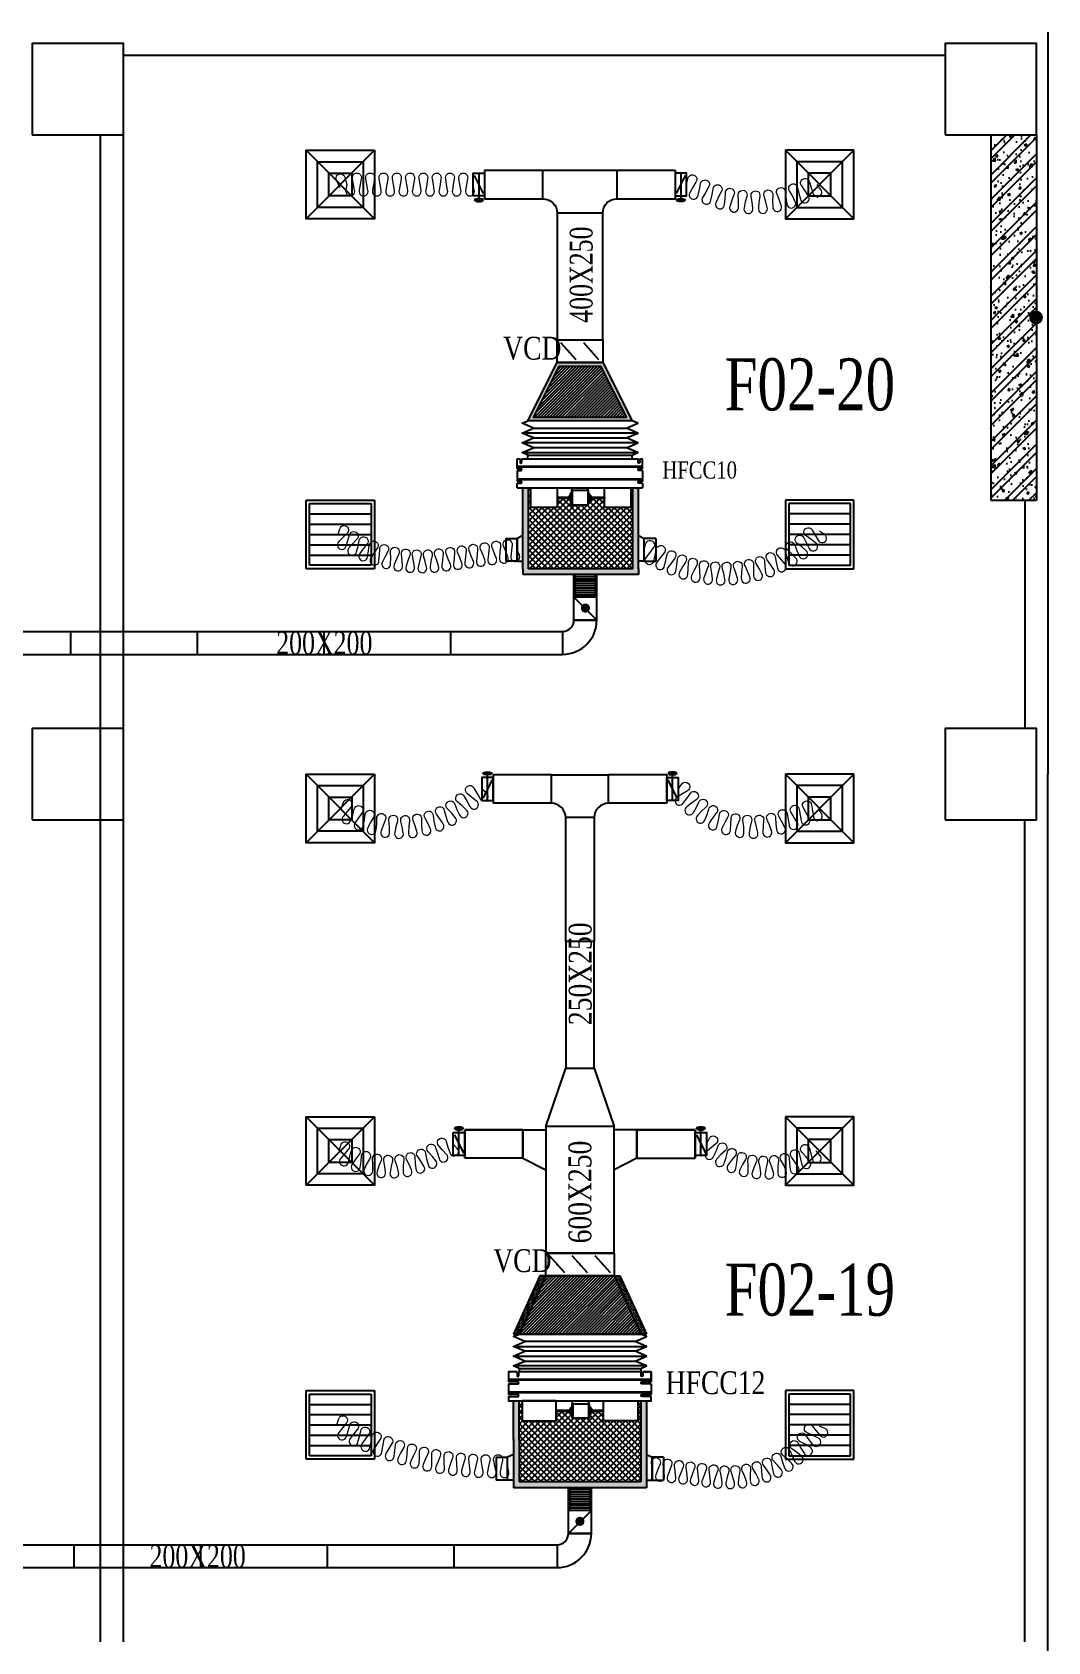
# Model space of a CAD drawing. Header units: metres. Extents: x 352651 to 1421851, y -87441 to -24441.
# Drawn here: x 480578 to 489478, y -48460 to -34360 of the extents above; entities that cross this region are included whole.
import ezdxf
from ezdxf.enums import TextEntityAlignment as Align

# ---------------------------------------------------------------- set-up
doc = ezdxf.new("R2010")
doc.units = ezdxf.units.M
doc.header["$LTSCALE"] = 300
doc.header["$MEASUREMENT"] = 0
for name, color, linetype in [('bat noi mem', 4, 'CONTINUOUS'), ('CUAGIO', 2, 'CONTINUOUS'), ('HATCH', 145, 'CONTINUOUS'), ('KT', 1, 'CONTINUOUS'), ('thiet bi', 11, 'CONTINUOUS'), ('TUONG', 7, 'CONTINUOUS'), ('vach', 6, 'CONTINUOUS')]:
    doc.layers.add(name, color=color, linetype=linetype)
doc.layers.add('noi mem', color=5, linetype='BATTING', lineweight=0)
doc.styles.add('PHU', font='vntimeh.shx', dxfattribs={"width": 0.8})
doc.styles.add('ROMANS', font='romans.shx', dxfattribs={"width": 0.75, "bigfont": 'romancvn.shx'})
doc.linetypes.add('BATTING', pattern='A,0.0001,-0.1,[134,ltypeshp.shx,S=0.1,R=0,X=-0.1,Y=0],-0.2,[134,ltypeshp.shx,S=0.1,R=180,X=0.1,Y=0],-0.1', length=0.4001)
pattern_1 = [(0, (24191.959, -331039.266), (6.25, 12.5), [0, -12.5])]

# ---------------------------------------------------------------- blocks, each defined once
blk = doc.blocks.new('SAD')
at = {"layer": 'CUAGIO', "color": 8}
for p, q in [((-300, -300), (300, 300)), ((300, -300), (-300, 300))]:
    blk.add_line(p, q, dxfattribs=at)
at = {"layer": 'CUAGIO'}
blk.add_lwpolyline([(300, -300), (300, 300), (-300, 300), (-300, -300)], close=True, dxfattribs=at)
at = {"layer": 'CUAGIO', "color": 8}
for points in [[(200, -200), (200, 200), (-200, 200), (-200, -200)], [(100, -100), (100, 100), (-100, 100), (-100, -100)]]:
    blk.add_lwpolyline(points, close=True, dxfattribs=at)
blk = doc.blocks.new('SAG')
at = {"layer": 'CUAGIO'}
for p, q in [((-300, 300), (-300, -300)), ((300, 300), (-300, 300)), ((300, -300), (300, 300)), ((-300, -300), (300, -300))]:
    blk.add_line(p, q, dxfattribs=at)
at = {"layer": 'CUAGIO', "color": 8}
for p, q in [((-270, 270), (-270, -270)), ((270, 270), (-270, 270)), ((-180, -270), (-180, 270)), ((-90, -270), (-90, 270)), ((0, -270), (0, 270)), ((90, -270), (90, 270)), ((180, -270), (180, 270)), ((270, -270), (270, 270)), ((-270, -270), (270, -270))]:
    blk.add_line(p, q, dxfattribs=at)
blk = doc.blocks.new('cot1')
at = {"layer": 'vach'}
blk.add_lwpolyline([(-400, -400), (400, -400), (400, 400), (-400, 400)], close=True, dxfattribs=at)
blk = doc.blocks.new('1-van gio D200')
at = {"layer": 'CUAGIO'}
h = blk.add_hatch(dxfattribs=at)
h.set_pattern_fill('ANSI31', color=256, scale=100, style=0)
edge = h.paths.add_edge_path()
edge.add_ellipse((486127, -58494), major_axis=(-38.1, 0), ratio=0.310482, start_angle=0, end_angle=360, ccw=False)
for p, q in [((486167, -58437), (486087, -58277)), ((486127, -58257), (486127, -58494))]:
    blk.add_line(p, q, dxfattribs=at)
at = {"layer": 'CUAGIO', "const_width": 3}
for points in [[(486127, -58457), (486177, -58457), (486177, -58257), (486077, -58257), (486077, -58457), (486127, -58457)], [(486167, -58437), (486087, -58277)], [(486127, -58257), (486127, -58494)]]:
    blk.add_lwpolyline(points, dxfattribs=at)
at = {"layer": 'CUAGIO'}
blk.add_lwpolyline([(486177, -58457), (486077, -58457), (486077, -58257), (486177, -58257)], close=True, dxfattribs=at)
at = {"layer": 'CUAGIO', "const_width": 5.35}
blk.add_lwpolyline([(486131, -58357, -1), (486123, -58357, -1)], format="xyb", close=True, dxfattribs=at)
at = {"layer": 'CUAGIO', "extrusion": (0, 0, -1)}
blk.add_ellipse((486127, -58494), major_axis=(-38.1, 0), ratio=0.310482, start_param=-1.570796, end_param=4.712389, dxfattribs=at)
blk = doc.blocks.new('bac noi mem')
at = {"layer": 'bat noi mem'}
for p, q in [((493887, -64673), (493867, -64693)), ((494067, -64693), (493867, -64693)), ((493867, -64693), (493887, -64713)), ((493887, -64713), (493867, -64733)), ((494047, -64673), (493887, -64673)), ((494047, -64713), (493887, -64713)), ((494047, -64673), (494067, -64693)), ((494067, -64693), (494047, -64713)), ((494047, -64713), (494067, -64733)), ((494067, -64733), (493867, -64733)), ((493867, -64733), (493887, -64753)), ((493887, -64753), (493867, -64773)), ((494067, -64773), (493867, -64773)), ((493867, -64773), (493887, -64793)), ((493887, -64793), (493867, -64813)), ((494067, -64813), (493867, -64813)), ((493867, -64813), (493887, -64833)), ((493887, -64833), (493867, -64853)), ((494067, -64853), (493867, -64853)), ((493867, -64853), (493887, -64873)), ((494047, -64753), (493887, -64753)), ((494047, -64793), (493887, -64793)), ((494047, -64833), (493887, -64833)), ((494067, -64733), (494047, -64753)), ((494047, -64753), (494067, -64773)), ((494067, -64773), (494047, -64793)), ((494047, -64793), (494067, -64813)), ((494067, -64813), (494047, -64833)), ((494047, -64833), (494067, -64853)), ((494067, -64853), (494047, -64873)), ((494047, -64873), (493887, -64873))]:
    blk.add_line(p, q, dxfattribs=at)

msp = doc.modelspace()

# ---------------------------------------------------------------- hatches: boundary and pattern name
at = {"layer": 'CUAGIO'}
h = msp.add_hatch(dxfattribs=at)
h.set_pattern_fill('DOTS', color=256, scale=150, style=0)
h.set_pattern_definition([(0, (-351309.966, -62921.737), (4.6875, 9.375), [0, -9.375])])
h.paths.add_polyline_path([(485786.7, -37734.1), (484970.1, -37734.1), (485196.9, -37284.1), (485559.9, -37284.1)], flags=16)
h.paths.add_polyline_path([(485835.4, -37764.1), (484921.4, -37764.1), (485178.4, -37254.1), (485578.4, -37254.1)])
h = msp.add_hatch(dxfattribs=at)
h.set_pattern_fill('ANSI31', color=256, scale=150, style=0)
h.set_pattern_definition([(45, (-178200, 0), (-13.25825215, 13.25825215), [])])
h.paths.add_polyline_path([(485786.7, -37734.1), (484970.1, -37734.1), (485196.9, -37284.1), (485559.9, -37284.1)])
h = msp.add_hatch(dxfattribs=at)
h.set_pattern_fill('DOTS', color=2, scale=200, style=0)
h.set_pattern_definition([(0, (-87726.6, 18482.896), (6.25, 12.5), [0, -12.5])])
h.paths.add_polyline_path([(485842.4, -39059.6), (484928.8, -39059.6), (484928.8, -38349.6), (484878.8, -38349.6), (484878.8, -39059.6), (484878.8, -39109.6), (485892.4, -39109.6), (485892.4, -39059.6), (485892.4, -38349.6), (485842.4, -38349.6)])
at = {"layer": 'CUAGIO', "ltscale": 1.5}
h = msp.add_hatch(dxfattribs=at)
h.set_pattern_fill('ANSI37', color=9, scale=300, style=0)
h.set_pattern_definition([(45, (23100, 0.034), (-26.5165043, 26.5165043), []), (135, (23100, 0.034), (-26.5165043, -26.5165043), [])])
h.paths.add_polyline_path([(485842.4, -39059.6), (485842.4, -38349.6), (485823.3, -38349.6), (485823.3, -38524.6), (485593.1, -38524.6), (485593.1, -38441.6), (485473.4, -38441.6), (485473.4, -38457.3), (485462.9, -38457.3), (485462.9, -38473.1), (485453, -38473.1), (485453, -38498, -1), (485446.5, -38500.1), (485310.3, -38500.1, -1), (485303.9, -38498), (485303.9, -38473.1), (485294, -38473.1), (485294, -38457.3), (485283.4, -38457.3), (485283.4, -38441.6), (485178.2, -38441.6), (485178.2, -38524.6), (484947.9, -38524.6), (484947.9, -38349.6), (484928.8, -38349.6), (484928.8, -39059.6)])
at = {"layer": 'CUAGIO'}
h = msp.add_hatch(dxfattribs=at)
h.set_pattern_fill('DOTS', color=256, scale=200, style=0)
h.set_pattern_definition(pattern_1)
h.paths.add_polyline_path([(484844.9, -45764.1), (484794.9, -45764.1), (485028.4, -45254.1), (485078.4, -45254.1)])
h = msp.add_hatch(dxfattribs=at)
h.set_pattern_fill('ANSI31', color=256, scale=150, style=0)
h.set_pattern_definition([(45, (-178200, -449.294), (-13.25825215, 13.25825215), [])])
h.paths.add_polyline_path([(485678.4, -45254.1), (485078.4, -45254.1), (484844.9, -45764.1), (485911.9, -45764.1)])
h = msp.add_hatch(dxfattribs=at)
h.set_pattern_fill('DOTS', color=256, scale=200, style=0)
h.set_pattern_definition(pattern_1)
h.paths.add_polyline_path([(485678.4, -45254.1), (485728.4, -45254.1), (485961.9, -45764.1), (485911.9, -45764.1)])
h = msp.add_hatch(dxfattribs=at)
h.set_pattern_fill('DOTS', color=2, scale=200, style=0)
h.set_pattern_definition([(0, (-65715.349, 10375.845), (6.25, 12.5), [0, -12.5])])
h.paths.add_polyline_path([(485961.9, -46349.6), (485911.9, -46349.6), (485911.9, -47059.6), (484844.9, -47059.6), (484844.9, -46677), (484844.9, -46349.6), (484794.9, -46349.6), (484794.9, -46692), (484794.9, -47109.6), (485961.9, -47109.6)])
at = {"layer": 'CUAGIO', "ltscale": 1.5}
h = msp.add_hatch(dxfattribs=at)
h.set_pattern_fill('ANSI37', color=9, scale=300, style=0)
h.set_pattern_definition([(45, (18000, -200), (-26.5165043, 26.5165043), []), (135, (18000, -200), (-26.5165043, -26.5165043), [])])
h.paths.add_polyline_path([(485911.9, -47059.6), (485911.9, -46349.6), (485885.9, -46349.6), (485885.9, -46524.6), (485585.9, -46524.6), (485585.9, -46441.7), (485480.6, -46441.7), (485480.6, -46457.3), (485470.1, -46457.3), (485470.1, -46473.1), (485460.2, -46473.1), (485460.2, -46498.1, -1), (485453.7, -46500.2), (485317.5, -46500.2, -1), (485311.1, -46498.1), (485311.1, -46473.1), (485301.2, -46473.1), (485301.2, -46457.3), (485290.6, -46457.3), (485290.6, -46441.7), (485171, -46441.7), (485171, -46524.6), (484871, -46524.6), (484871, -46349.6), (484844.9, -46349.6), (484844.9, -46692), (484844.9, -47059.6)])
at = {"layer": 'HATCH', "linetype": 'Continuous'}
h = msp.add_hatch(dxfattribs=at)
h.set_pattern_fill('ANSI32,_O', color=256, scale=400)
h.set_pattern_definition([(45, (-93416.57, -347750.56), (-106.066017, 106.066017), []), (45, (-93345.86, -347750.56), (-106.066017, 106.066017), [])])
h.paths.add_polyline_path([(489378.4, -35259.6), (489278.4, -35259.6), (488978.4, -35259.6), (488978.4, -38459.6), (489378.4, -38459.6), (489378.4, -36888, -0.4466567), (489345.1, -36858.2, -0.4466567), (489378.4, -36828.4)])
h = msp.add_hatch(dxfattribs=at)
h.set_pattern_fill('AR-CONC,_O', color=256, scale=30)
h.set_pattern_definition([(50, (-93416.57, -347750.56), (215.178055, -18.82564), [22.5, -247.5]), (355, (-93416.57, -347750.56), (-41.6254, 225.65764), [18, -198]), (100.4514, (-93398.64, -347752.12), (173.552815, 206.83186), [19.12206, -210.34263]), (46.1842, (-93416.57, -347690.56), (320.17231, -49.6557), [33.75, -371.25]), (96.6356, (-93389.9, -347694.7), (280.39881, 292.23536), [28.68309, -315.5139]), (351.1842, (-93416.57, -347690.56), (280.39858, 292.23558), [27, -297]), (21, (-93386.57, -347705.56), (179.072116, -120.785667), [22.5, -247.5]), (326, (-93386.57, -347705.56), (72.9946, 217.54501), [18, -198]), (71.4514, (-93371.65, -347715.62), (252.06679, 96.75915), [19.12206, -210.34263]), (37.5, (-93416.575, -347750.556), (3.647957, 99.868156), [0, -195.6, 0, -201, 0, -198.75]), (7.5, (-93416.57, -347750.56), (78.920861, 118.323514), [0, -114.6, 0, -191.1, 0, -75.75]), (327.5, (-93483.475, -347750.556), (160.146731, -6.766462), [0, -75, 0, -234, 0, -310.5]), (317.5, (-93513.47, -347750.56), (174.95585, 30.031495), [0, -97.5, 0, -155.4, 0, -220.5])])
h.paths.add_polyline_path([(489378.4, -35259.6), (489278.4, -35259.6), (488978.4, -35259.6), (488978.4, -38459.6), (489378.4, -38459.6), (489378.4, -36888, -0.4466567), (489345.1, -36858.2, -0.4466567), (489378.4, -36828.4)])

# ---------------------------------------------------------------- linework, layer by layer
at = {"layer": 'bat noi mem'}
for p, q in [((485835.4, -37764.1), (484921.4, -37764.1)), ((485885.4, -37871.2), (484871.4, -37871.2)), ((484971.4, -37828.4), (485785.4, -37828.4)), ((484971.4, -37914.1), (485785.4, -37914.1)), ((485885.4, -37957), (484871.4, -37957)), ((484871.4, -38042.7), (485885.4, -38042.7)), ((485785.4, -37999.8), (484971.4, -37999.8)), ((484844.9, -45764.1), (485911.9, -45764.1)), ((485911.9, -45764.1), (484844.9, -45764.1)), ((484794.9, -45871.3), (485961.9, -45871.3)), ((484794.9, -45957), (485961.9, -45957)), ((485861.9, -45828.4), (484894.9, -45828.4)), ((485861.9, -45914.1), (484894.9, -45914.1)), ((485961.9, -46042.7), (484794.9, -46042.7)), ((484894.9, -45999.8), (485861.9, -45999.8))]:
    msp.add_line(p, q, dxfattribs=at)
for points in [[(484921.4, -38064.1), (484871.4, -38042.7), (484971.4, -37999.8), (484871.4, -37957), (484971.4, -37914.1), (484871.4, -37871.2), (484971.4, -37828.4), (484871.4, -37785.5), (484921.4, -37764.1)], [(485835.4, -38064.1), (485885.4, -38042.7), (485785.4, -37999.8), (485885.4, -37957), (485785.4, -37914.1), (485885.4, -37871.2), (485785.4, -37828.4), (485885.4, -37785.5), (485835.4, -37764.1)], [(484844.9, -46064.1), (484794.9, -46042.7), (484894.9, -45999.8), (484794.9, -45957), (484894.9, -45914.1), (484794.9, -45871.3), (484894.9, -45828.4), (484794.9, -45785.6), (484844.9, -45764.1)], [(485911.9, -46064.1), (485961.9, -46042.7), (485861.9, -45999.8), (485961.9, -45957), (485861.9, -45914.1), (485961.9, -45871.3), (485861.9, -45828.4), (485961.9, -45785.6), (485911.9, -45764.1)]]:
    msp.add_lwpolyline(points, dxfattribs=at)
at = {"layer": 'CUAGIO'}
for p, q in [((484543.4, -35569.1), (484543.4, -35819.1)), ((486213.4, -35569.1), (486213.4, -35819.1)), ((485345.4, -37228.4), (485211.5, -37079.8)), ((485545.4, -37228.4), (485411.5, -37079.8)), ((484878.8, -39059.6), (484878.8, -38349.6)), ((484928.8, -38349.6), (484928.8, -38349.6)), ((484928.8, -39059.6), (484928.8, -38349.6)), ((485842.4, -38349.6), (485842.4, -38349.6)), ((485842.4, -39059.6), (485842.4, -38349.6)), ((485892.4, -39059.6), (485892.4, -38349.6)), ((484729.1, -38794.3), (484729.1, -38994.3)), ((484828.8, -38794.3), (484828.8, -38994.3)), ((484828.8, -38994.3), (484828.8, -38794.3)), ((484828.8, -38994.3), (484828.8, -38794.3)), ((485942.4, -38994.3), (485942.4, -38794.3)), ((485942.4, -38994.3), (485942.4, -38794.3)), ((485942.4, -38994.3), (485942.4, -38794.3)), ((486042.1, -38794.3), (486042.1, -38994.3)), ((484828.8, -38994.3), (484729.1, -38994.3)), ((485942.4, -38994.3), (486042.1, -38994.3)), ((485892.4, -39109.6), (484878.8, -39109.6)), ((485326.2, -39509.6), (485326.2, -39109.6)), ((485526.2, -39509.6), (485526.2, -39109.6)), ((485526.2, -39309.6), (485326.2, -39309.6)), ((485326.2, -39309.6), (485526.2, -39509.6)), ((470928.4, -39609.6), (485226.2, -39609.6)), ((480918.4, -39809.6), (480918.4, -39609.6)), ((482028.4, -39809.6), (482028.4, -39609.6)), ((483138.4, -39809.6), (483138.4, -39609.6)), ((484248.4, -39809.6), (484248.4, -39609.6)), ((485226.2, -39609.6), (485226.2, -39809.6)), ((485326.2, -39509.6), (485526.2, -39509.6)), ((485526.2, -39509.6), (485326.2, -39509.6)), ((470928.4, -39809.6), (485226.2, -39809.6)), ((484618.4, -40864.1), (484618.4, -41114.1)), ((486138.4, -40864.1), (486138.4, -41114.1)), ((485503.4, -42324.1), (485253.4, -42324.1)), ((485253.4, -42324.1), (485253.4, -43434.1)), ((485503.4, -43434.1), (485503.4, -42324.1)), ((484368.4, -44224), (484368.4, -43974)), ((484368.4, -43974), (485078.4, -43974)), ((484878.4, -43974), (484368.4, -43974)), ((484368.4, -43974), (484368.4, -44224)), ((484878.4, -43974), (484878.4, -44224)), ((484878.4, -43974), (484878.4, -44224)), ((484878.4, -44224), (484878.4, -43974)), ((484878.4, -44224), (484878.4, -43974)), ((486388.4, -43974), (485678.4, -43974)), ((485878.4, -43974), (485878.4, -44224)), ((485878.4, -43974), (485878.4, -44224)), ((485878.4, -44224), (485878.4, -43974)), ((485878.4, -44224), (485878.4, -43974)), ((485878.4, -43974), (486388.4, -43974)), ((486388.4, -44224), (486388.4, -43974)), ((486388.4, -43974), (486388.4, -44224)), ((484878.4, -44224), (484368.4, -44224)), ((484878.4, -44224), (485078.4, -44324)), ((485878.4, -44224), (485678.4, -44324)), ((485878.4, -44224), (486388.4, -44224)), ((485678.4, -45054.1), (485078.4, -45054.1)), ((485245.4, -45228.4), (485111.5, -45079.8)), ((485445.4, -45228.4), (485311.5, -45079.8)), ((485645.4, -45228.4), (485511.5, -45079.8)), ((485028.4, -45254.1), (484794.9, -45764.1)), ((485078.4, -45254.1), (484844.9, -45764.1)), ((485078.4, -45254.1), (485028.4, -45254.1)), ((485028.4, -45254.1), (485728.4, -45254.1)), ((485078.4, -45254.1), (485028.4, -45254.1)), ((485678.4, -45254.1), (485911.9, -45764.1)), ((485678.4, -45254.1), (485728.4, -45254.1)), ((485678.4, -45254.1), (485728.4, -45254.1)), ((485728.4, -45254.1), (485961.9, -45764.1)), ((485961.9, -45764.1), (484794.9, -45764.1)), ((484794.9, -45764.1), (485961.9, -45764.1)), ((484844.9, -45764.1), (485911.9, -45764.1)), ((485911.9, -45764.1), (484844.9, -45764.1)), ((484794.9, -46692), (484794.9, -46349.6)), ((484844.9, -46692), (484844.9, -46349.6)), ((485911.9, -46677), (485911.9, -46349.6)), ((484794.9, -46677), (484794.9, -47109.6)), ((484844.9, -46677), (484844.9, -47059.6)), ((485911.9, -46677), (485911.9, -47057.8)), ((484645.2, -46842.6), (484645.2, -47042.6)), ((484744.9, -47042.6), (484744.9, -46842.6)), ((484744.9, -47042.6), (484744.9, -46842.6)), ((484744.9, -47042.6), (484744.9, -46842.6)), ((486011.9, -46842.6), (486011.9, -47042.6)), ((486011.9, -47042.6), (486011.9, -46842.6)), ((486011.9, -47042.6), (486011.9, -46842.6)), ((486111.6, -46842.6), (486111.6, -47042.6)), ((484744.9, -47042.6), (484645.2, -47042.6)), ((486011.9, -47042.6), (486111.6, -47042.6)), ((485478.4, -47309.6), (485278.4, -47509.6)), ((485478.4, -47309.6), (485278.4, -47309.6)), ((485278.4, -47509.6), (485478.4, -47509.6)), ((485478.4, -47509.6), (485278.4, -47509.6)), ((485478.4, -47509.6), (485278.4, -47509.6)), ((485278.4, -47509.6), (485478.4, -47509.6)), ((470953.4, -47609.6), (484910.4, -47609.6)), ((480943.4, -47609.6), (480943.4, -47809.6)), ((482053.4, -47609.6), (482053.4, -47809.6)), ((483163.4, -47609.6), (483163.4, -47809.6)), ((484273.4, -47609.6), (484273.4, -47809.6)), ((485178.4, -47609.6), (485178.4, -47809.6)), ((470953.4, -47809.6), (484910.4, -47809.6))]:
    msp.add_line(p, q, dxfattribs=at)
at = {"layer": 'CUAGIO', "ltscale": 1.5}
for p, q in [((484543.4, -35569.1), (485703.4, -35569.1)), ((485053.4, -35819.1), (485053.4, -35569.1)), ((485053.4, -35819.1), (485053.4, -35569.1)), ((485703.4, -35819.1), (485703.4, -35569.1)), ((485578.4, -35944.1), (485178.4, -35944.1)), ((485128.4, -40864.1), (485628.4, -40864.1))]:
    msp.add_line(p, q, dxfattribs=at)
at = {"layer": 'CUAGIO', "color": 2}
for p, q in [((484878.8, -39059.6), (484878.8, -39109.6)), ((485842.4, -39059.6), (484928.8, -39059.6)), ((485892.4, -39059.6), (485892.4, -39109.6)), ((485128.4, -41114.1), (485128.4, -40864.1)), ((485628.4, -41114.1), (485628.4, -40864.1)), ((485503.4, -41239.1), (485253.4, -41239.1)), ((485078.4, -43944.1), (485253.4, -43434.1)), ((485253.4, -43434.1), (485503.4, -43434.1)), ((485503.4, -43434.1), (485678.4, -43944.1)), ((485678.4, -43944.1), (485078.4, -43944.1)), ((485078.4, -43944.1), (485078.4, -45054.1)), ((485678.4, -45054.1), (485678.4, -43944.1)), ((485911.9, -46349.6), (485911.9, -47059.6)), ((485961.9, -46349.6), (485961.9, -47109.6)), ((485911.9, -47059.6), (484844.9, -47059.6)), ((485961.9, -47109.6), (484794.9, -47109.6)), ((485278.4, -47509.6), (485278.4, -47109.6)), ((485478.4, -47509.6), (485478.4, -47109.6)), ((484838.4, -47609.6), (485178.4, -47609.6)), ((484838.4, -47809.6), (485178.4, -47809.6))]:
    msp.add_line(p, q, dxfattribs=at)
for points in [[(485703.4, -35569.1), (486213.4, -35569.1)], [(485128.4, -40864.1), (484618.4, -40864.1)], [(486138.4, -40864.1), (485628.4, -40864.1)]]:
    msp.add_lwpolyline(points, dxfattribs=at)
for points in [[(484543.4, -35819.1), (485053.4, -35819.1, -0.4142136), (485178.4, -35944.1), (485178.4, -37054.1), (485578.4, -37054.1), (485578.4, -35944.1, -0.4142136), (485703.4, -35819.1), (486213.4, -35819.1)], [(486138.4, -41114.1), (485628.4, -41114.1, 0.4142136), (485503.4, -41239.1), (485503.4, -42324.1), (485253.4, -42324.1), (485253.4, -41239.1, 0.4142136), (485128.4, -41114.1), (484618.4, -41114.1)]]:
    msp.add_lwpolyline(points, format="xyb", dxfattribs=at)
at = {"layer": 'CUAGIO'}
for points in [[(485178.4, -37054.1), (485578.4, -37054.1), (485578.4, -37254.1), (485178.4, -37254.1)], [(485835.4, -37764.1), (484921.4, -37764.1), (485178.4, -37254.1), (485578.4, -37254.1)], [(485786.7, -37734.1), (484970.1, -37734.1), (485196.9, -37284.1), (485559.9, -37284.1)], [(485078.4, -45054.1), (485678.4, -45054.1), (485678.4, -45254.1), (485078.4, -45254.1)]]:
    msp.add_lwpolyline(points, close=True, dxfattribs=at)
for points, const_width in [([(485273.4, -37154.1, 1), (485283.4, -37154.1, 1)], 10), ([(485473.4, -37154.1, 1), (485483.4, -37154.1, 1)], 10), ([(485406.2, -39404.1, 1), (485446.2, -39404.1, 1)], 40), ([(485173.4, -45154.1, 1), (485183.4, -45154.1, 1)], 10), ([(485373.4, -45154.1, 1), (485383.4, -45154.1, 1)], 10), ([(485573.4, -45154.1, 1), (485583.4, -45154.1, 1)], 10), ([(485398.4, -47404.1, -1), (485358.4, -47404.1, -1)], 40)]:
    msp.add_lwpolyline(points, format="xyb", close=True, dxfattribs=dict(at, const_width=const_width))
for points in [[(484878.8, -38769.1), (484828.8, -38794.3)], [(485892.4, -38769.1), (485942.4, -38794.3)], [(484729.1, -38794.3), (484828.8, -38794.3)], [(486042.1, -38794.3), (485942.4, -38794.3)], [(484828.8, -38994.3), (484878.8, -38994.3)], [(485942.4, -38994.3), (485892.4, -38994.3)], [(484645.2, -46842.6), (484744.9, -46842.6)], [(484794.9, -46817.4), (484744.9, -46842.6)], [(485961.9, -46817.4), (486011.9, -46842.6)], [(486111.6, -46842.6), (486011.9, -46842.6)], [(484794.9, -47042.6), (484744.9, -47042.6)], [(485961.9, -47042.6), (486011.9, -47042.6)]]:
    msp.add_lwpolyline(points, dxfattribs=at)
for centre, radius in [((485226.2, -39509.6), 100), ((485226.2, -39509.6), 300), ((485178.4, -47509.6), 100), ((485178.4, -47509.6), 300)]:
    msp.add_arc(centre, radius, 270, 0, dxfattribs=at)
at = {"layer": 'HATCH', "linetype": 'Continuous', "const_width": 60}
msp.add_lwpolyline([(489405.1, -36858.2, -1), (489345.1, -36858.2, -1)], format="xyb", close=True, dxfattribs=at)
at = {"layer": 'noi mem', "ltscale": 1.5}
for points in [[(483278.4, -35724.1), (483251.3, -35666.8, -1.3333333), (483318, -35632.5), (483336.7, -35694.1), (483328.3, -35744.1, 1.3333333), (483403.3, -35744.1), (483394.9, -35694.1), (483386.5, -35644.1, -1.3333333), (483461.5, -35644.1), (483453.2, -35694.1), (483444.8, -35744.1, 1.3333333), (483519.8, -35744.1), (483511.4, -35694.1), (483503, -35644.1, -1.3333333), (483578, -35644.1), (483569.7, -35694.1), (483561.3, -35744.1, 1.3333333), (483636.3, -35744.1), (483627.9, -35694.1), (483619.5, -35644.1, -1.3333333), (483694.5, -35644.1), (483686.2, -35694.1), (483677.8, -35744.1, 1.3333333), (483752.8, -35744.1), (483744.4, -35694.1), (483736, -35644.1, -1.3333333), (483811, -35644.1), (483802.7, -35694.1), (483794.3, -35744.1, 1.3333333), (483869.3, -35744.1), (483860.9, -35694.1), (483852.5, -35644.1, -1.3333333), (483927.5, -35644.1), (483919.2, -35694.1), (483910.8, -35744.1, 1.3333333), (483985.8, -35744.1), (483977.4, -35694.1), (483969, -35644.1, -1.3333333), (484044, -35644.1), (484035.7, -35694.1), (484027.3, -35744.1, 1.3333333), (484102.3, -35744.1), (484093.9, -35694.1), (484085.5, -35644.1, -1.3333333), (484160.5, -35644.1), (484152.2, -35694.1), (484143.8, -35744.1, 1.3333333), (484218.8, -35744.1), (484210.4, -35694.1), (484202, -35644.1, -1.3333333), (484277, -35644.1), (484268.7, -35694.1), (484260.3, -35744.1, 1.3333333), (484335.3, -35744.1), (484326.9, -35694.1), (484318.5, -35644.1, -1.3333333), (484393.5, -35644.1), (484385.2, -35694.1), (484376.8, -35744.1, 1.3333333), (484451.8, -35744.1), (484443.4, -35694.1)], [(486313.4, -35694.1), (486324.9, -35644.8, -1.3333333), (486394.6, -35672.5), (486369.1, -35716.2), (486343.6, -35759.9, 1.3333333), (486413.3, -35787.6), (486424.8, -35738.3), (486436.2, -35689.1, -1.3333333), (486505.9, -35716.7), (486480.4, -35760.4), (486455, -35804.2, 1.3333333), (486524.8, -35831.7), (486536.2, -35782.4), (486545.2, -35733.1, -1.3333333), (486616.1, -35757.6), (486592.7, -35802), (486571.8, -35848.5, 1.3333333), (486643.9, -35868.8), (486650.4, -35818.3), (486653.7, -35768.2, -1.3333333), (486726.9, -35784.4), (486708.9, -35831.2), (486693.4, -35879.8, 1.3333333), (486767.4, -35891.7), (486768, -35840.7), (486765.5, -35790.6, -1.3333333), (486840.1, -35798.3), (486827.6, -35846.8), (486817.8, -35896.9, 1.3333333), (486892.7, -35900.2), (486887.4, -35849.5), (486879.2, -35800, -1.3333333), (486954.2, -35799), (486947.3, -35848.6), (486943.3, -35899.5, 1.3333333), (487018.2, -35894.1), (487007, -35844.4), (486993.1, -35796.2, -1.3333333), (487067.5, -35786.5), (487066.4, -35836.7), (487068.4, -35887.6, 1.3333333), (487142.1, -35873.7), (487125.3, -35825.5), (487105.9, -35779.3, -1.3333333), (487178.7, -35761.1), (487183.4, -35811), (487191.2, -35861.4, 1.3333333), (487262.8, -35839.1), (487240.5, -35793.2), (487216, -35749.5, -1.3333333), (487286.2, -35723), (487296.6, -35772.1), (487310.2, -35821.2, 1.3333333), (487378.7, -35790.8), (487351.3, -35747.8), (487322.3, -35706.5, -1.3333333), (487389.4, -35673), (487404.9, -35721), (487420.6, -35769.1, 1.3333333), (487487.6, -35735.4), (487458.4, -35694.1)], [(483258.4, -38759.6), (483274.3, -38710.6, -1.3333333), (483338.2, -38749.9), (483301.7, -38786.2), (483265.2, -38822.4, 1.3333333), (483329.1, -38861.7), (483345, -38812.7), (483359.7, -38763.7, -1.3333333), (483424.4, -38801.5), (483388.9, -38838.4), (483354.6, -38877.1, 1.3333333), (483420.9, -38912.3), (483433.7, -38862.2), (483444.3, -38812.1, -1.3333333), (483512, -38844.5), (483479.5, -38884.1), (483448.6, -38925.5, 1.3333333), (483517.5, -38955.2), (483526.2, -38904.2), (483532.7, -38853.4, -1.3333333), (483602.7, -38880.2), (483573.7, -38922.3), (483546.2, -38966.1, 1.3333333), (483617.3, -38990), (483621.8, -38938.5), (483624.1, -38887.4, -1.3333333), (483696.1, -38908.3), (483670.6, -38952.7), (483646.8, -38998.6, 1.3333333), (483719.6, -39016.6), (483719.9, -38964.9), (483718, -38913.7, -1.3333333), (483791.5, -38928.7), (483769.7, -38975), (483749.7, -39022.7, 1.3333333), (483823.8, -39034.7), (483819.8, -38983.1), (483813.7, -38932.3, -1.3333333), (483888.2, -38941.2), (483870.3, -38989.2), (483854.3, -39038.3, 1.3333333), (483929, -39044.2), (483920.9, -38993.1), (483910.7, -38943, -1.3333333), (483985.6, -38945.8), (483971.7, -38995), (483959.8, -39045.3, 1.3333333), (484034.8, -39045.1), (484022.5, -38994.8), (484008.2, -38945.7, -1.3333333), (484083.1, -38942.3), (484073.2, -38992.6), (484065.5, -39043.7, 1.3333333), (484140.2, -39037.3), (484123.8, -38988.2), (484105.7, -38940.3, -1.3333333), (484180.1, -38931), (484174.2, -38981.9), (484168.9, -39033.1, 1.3333333), (484243.2, -39023.1), (484224.6, -38975.2), (484206, -38927.2, -1.3333333), (484280.3, -38917.3), (484274.9, -38968.4), (484269.6, -39019.6, 1.3333333), (484343.9, -39009.7), (484325.3, -38961.7), (484306.7, -38913.8, -1.3333333), (484381, -38903.8), (484375.7, -38955), (484370.3, -39006.1, 1.3333333), (484444.6, -38996.2), (484426, -38948.2), (484407.4, -38900.3, -1.3333333), (484481.7, -38890.3), (484476.4, -38941.5), (484471, -38992.6, 1.3333333), (484545.3, -38982.7), (484526.7, -38934.7), (484508.1, -38886.8, -1.3333333), (484582.4, -38876.8), (484577.1, -38928), (484571.7, -38979.2, 1.3333333), (484646, -38969.2), (484627.4, -38921.3), (484608.8, -38873.3, -1.3333333), (484683.1, -38863.4), (484677.8, -38914.5), (484672.4, -38965.7, 1.3333333), (484746.7, -38955.7), (484728.1, -38907.8), (484709.5, -38859.8, -1.3333333), (484783.8, -38849.9), (484778.5, -38901), (484773.1, -38952.2, 1.3333333), (484847.5, -38942.2), (484828.8, -38894.3)], [(485942.4, -38894.3), (485953.7, -38844.3, -1.3333333), (486021.5, -38876.5), (485989.8, -38916.8), (485958.2, -38957.1, 1.3333333), (486025.9, -38989.4), (486037.2, -38939.4), (486048.5, -38889.4, -1.3333333), (486116.2, -38921.6), (486084.6, -38961.9), (486052.9, -39002.2, 1.3333333), (486120.7, -39034.4), (486132, -38984.4), (486142.7, -38934.5, -1.3333333), (486210.7, -38966.1), (486179.6, -39006.5), (486150, -39048.7, 1.3333333), (486219.3, -39077.3), (486228.1, -39026.5), (486234.2, -38975.9, -1.3333333), (486304.8, -39001.2), (486277.5, -39044.2), (486251.9, -39089, 1.3333333), (486323.6, -39111), (486327.6, -39059.6), (486329.1, -39008.7, -1.3333333), (486401.7, -39027.3), (486378.4, -39072.7), (486357.1, -39119.6, 1.3333333), (486430.6, -39134.9), (486429.8, -39083.4), (486426.5, -39032.5, -1.3333333), (486500.6, -39044.4), (486481.6, -39091.6), (486464.8, -39140.4, 1.3333333), (486539.3, -39148.8), (486533.7, -39097.5), (486525.7, -39047.2, -1.3333333), (486600.6, -39052.1), (486586.1, -39101), (486573.8, -39151, 1.3333333), (486648.8, -39152.5), (486638.5, -39102), (486625.9, -39052.6, -1.3333333), (486700.9, -39050.6), (486691, -39100.6), (486683.4, -39151.6, 1.3333333), (486758.2, -39146), (486743.3, -39096.7), (486726.2, -39048.7, -1.3333333), (486800.6, -39039.7), (486795.4, -39090.4), (486792.6, -39141.9, 1.3333333), (486866.6, -39129.5), (486847.1, -39081.7), (486825.6, -39035.5, -1.3333333), (486898.9, -39019.7), (486898.4, -39070.6), (486900.4, -39122.2, 1.3333333), (486972.9, -39102.9), (486949.1, -39057.2), (486923.4, -39013.2, -1.3333333), (486994.9, -38990.6), (486999.1, -39041.4), (487005.9, -39092.5, 1.3333333), (487076.3, -39066.6), (487048.4, -39023.3), (487018.7, -38981.9, -1.3333333), (487087.8, -38952.8), (487096.7, -39002.9), (487108.2, -39053.2, 1.3333333), (487175.9, -39020.9), (487144.1, -38980.3), (487110.7, -38941.9, -1.3333333), (487176.8, -38906.5), (487190.4, -38955.6), (487206.5, -39004.6, 1.3333333), (487270.9, -38966.1), (487235.4, -38928.7), (487198.6, -38893.5, -1.3333333), (487261.1, -38852.1), (487279.2, -38899.8), (487299.7, -38947, 1.3333333), (487360.3, -38902.8), (487321.5, -38868.8), (487281.6, -38837.1, -1.3333333), (487340.1, -38790.1), (487362.4, -38835.9), (487387.3, -38881.1, 1.3333333), (487443.5, -38831.4), (487401.7, -38801.2), (487359.4, -38772.3, -1.3333333), (487414.2, -38721.2), (487440.1, -38765.4), (487466, -38809.6, 1.3333333), (487520.8, -38758.4), (487478.4, -38729.6)], [(483288.4, -41159.6), (483305, -41111.5, -1.3333333), (483370.3, -41148.3), (483337.7, -41187.3), (483305.2, -41226.5, 1.3333333), (483370.6, -41263.2), (483387, -41215), (483401.1, -41166.6, -1.3333333), (483468.1, -41200.3), (483437.6, -41240.5), (483409.4, -41283.3, 1.3333333), (483478.4, -41312.6), (483489.6, -41262.6), (483497.3, -41212.7, -1.3333333), (483568.1, -41237.5), (483543, -41281.2), (483520.6, -41327.4, 1.3333333), (483592.8, -41347.5), (483597.5, -41296.4), (483598.7, -41246.1, -1.3333333), (483672.1, -41261.5), (483652.8, -41308.1), (483636.5, -41356.7, 1.3333333), (483710.8, -41367.4), (483708.8, -41316.2), (483703.5, -41266, -1.3333333), (483778.3, -41271.9), (483765.2, -41320.6), (483755.3, -41370.9, 1.3333333), (483830.3, -41371.9), (483821.8, -41321.4), (483810, -41272.4, -1.3333333), (483884.9, -41268.5), (483878.3, -41318.5), (483874.9, -41369.7, 1.3333333), (483949.4, -41361), (483934.4, -41312), (483916.5, -41264.9, -1.3333333), (483990.3, -41251.5), (483990.1, -41301.9), (483993.4, -41353, 1.3333333), (484066.1, -41334.9), (484045, -41288.2), (484021.1, -41243.8, -1.3333333), (484092.5, -41220.9), (484098.8, -41270.9), (484108.7, -41321.3, 1.3333333), (484178.5, -41293.9), (484151.5, -41250.3), (484122.1, -41209.3, -1.3333333), (484190, -41177.5), (484202.7, -41226.3), (484219, -41274.9, 1.3333333), (484284.7, -41238.8), (484252.3, -41199), (484217.9, -41162.2, -1.3333333), (484281.1, -41121.9), (484300, -41168.6), (484322.3, -41214.7, 1.3333333), (484382.8, -41170.4), (484345.6, -41135.2), (484306.8, -41102.8, -1.3333333), (484364.5, -41054.9), (484389.1, -41099.1), (484414.5, -41143.1, 1.3333333), (484471.6, -41094.5), (484432.2, -41062.4), (484392.8, -41030.3, -1.3333333), (484450, -40981.7), (484475.3, -41025.8), (484500.7, -41069.8, 1.3333333), (484557.8, -41021.3), (484518.4, -40989.1)], [(486238.4, -40989.1), (486269.2, -40948.7, -1.3333333), (486319.7, -41004.1), (486276.6, -41031), (486233.5, -41058.1, 1.3333333), (486284.2, -41113.4), (486314.9, -41072.9), (486343.2, -41031.2, -1.3333333), (486396.6, -41083.9), (486355.3, -41112.7), (486315.6, -41145.2, 1.3333333), (486372.6, -41193.9), (486398.4, -41149.5), (486420.4, -41104.2, -1.3333333), (486480.8, -41148.7), (486444.1, -41183.1), (486409.4, -41221, 1.3333333), (486472.8, -41261), (486492, -41213.4), (486507.3, -41165.4, -1.3333333), (486573.5, -41200.8), (486542.1, -41240.1), (486513.2, -41282.5, 1.3333333), (486581.7, -41313.1), (486593.9, -41263.2), (486602.1, -41213.5, -1.3333333), (486672.6, -41239.1), (486647.2, -41282.5), (486624.7, -41328.6, 1.3333333), (486696.8, -41349), (486701.8, -41297.9), (486702.8, -41247.6, -1.3333333), (486776.2, -41262.7), (486757.3, -41309.3), (486741.6, -41358.2, 1.3333333), (486816, -41368), (486813.5, -41316.8), (486807.3, -41266.8, -1.3333333), (486882.2, -41271.3), (486870.1, -41320.1), (486861.6, -41370.8, 1.3333333), (486936.6, -41369.8), (486926.8, -41319.4), (486913.5, -41270.9, -1.3333333), (486988.3, -41264.6), (486983.3, -41314.6), (486982.1, -41366, 1.3333333), (487056.2, -41354.3), (487039.3, -41305.8), (487019.2, -41259.7, -1.3333333), (487092.3, -41242.7), (487094.6, -41293), (487100.8, -41343.9, 1.3333333), (487172.4, -41321.8), (487148.7, -41276.2), (487123.1, -41232.4, -1.3333333), (487193.6, -41206.8), (487202, -41256.8), (487210.6, -41306.9, 1.3333333), (487281.1, -41281.2), (487255.3, -41237.4), (487229.6, -41193.5, -1.3333333), (487300, -41167.8), (487308.6, -41217.9), (487317.2, -41268, 1.3333333), (487387.6, -41242.3), (487361.9, -41198.5), (487336.1, -41154.6, -1.3333333), (487406.6, -41128.9), (487415.1, -41179), (487423.7, -41229.1, 1.3333333), (487494.2, -41203.4), (487468.4, -41159.6)], [(483268.4, -44159.6), (483282.4, -44110.4, -1.3333333), (483348.6, -44145.6), (483315.6, -44184.7), (483282.7, -44223.8, 1.3333333), (483348.9, -44259), (483362.9, -44209.8), (483374.5, -44160.4, -1.3333333), (483442.2, -44192.7), (483411.1, -44232.8), (483382.6, -44275.8, 1.3333333), (483452.4, -44303.3), (483460.9, -44252.4), (483465.5, -44201.9, -1.3333333), (483537, -44224.5), (483511.9, -44268.5), (483489.6, -44315, 1.3333333), (483562.5, -44332.6), (483563.8, -44281), (483561.4, -44230.3, -1.3333333), (483635.4, -44242.8), (483616.6, -44289.8), (483601, -44339, 1.3333333), (483675.6, -44346.3), (483669.8, -44295), (483660.4, -44245.2, -1.3333333), (483735.4, -44247.3), (483723.2, -44296.5), (483714.6, -44347.4, 1.3333333), (483789.5, -44344.2), (483776.7, -44294.2), (483760.4, -44246.2, -1.3333333), (483835, -44237.8), (483829.8, -44288.3), (483828.3, -44339.8, 1.3333333), (483902.1, -44326.3), (483882.4, -44278.6), (483859.7, -44233.3, -1.3333333), (483932.3, -44214.7), (483934.2, -44265.3), (483939.9, -44316.6, 1.3333333), (484011, -44293), (483984.9, -44248.5), (483956.1, -44206.8, -1.3333333), (484025.5, -44178.3), (484034.4, -44228.2), (484047.1, -44278.2, 1.3333333), (484114.3, -44244.9), (484082.3, -44204.4), (484048.4, -44166.2, -1.3333333), (484113.8, -44129.4), (484128.9, -44178.2), (484144.2, -44227, 1.3333333), (484209.4, -44190), (484175.4, -44151.8), (484141.4, -44113.6, -1.3333333), (484206.6, -44076.6), (484221.9, -44125.4), (484237.2, -44174.2, 1.3333333), (484302.5, -44137.2), (484268.4, -44099)], [(486488.4, -44099), (486509.6, -44052.3, -1.3333333), (486569.3, -44097.8), (486529.9, -44130.6), (486490.4, -44163.4, 1.3333333), (486550.1, -44208.9), (486571.3, -44162.2), (486590.2, -44115, -1.3333333), (486651.7, -44157.9), (486614, -44191.9), (486578.4, -44229.5, 1.3333333), (486642.9, -44267.8), (486658.8, -44218.5), (486670.6, -44169.1, -1.3333333), (486737.8, -44202.5), (486705.4, -44241.7), (486675.7, -44284.1, 1.3333333), (486745.1, -44312.5), (486753.6, -44261.5), (486758.1, -44210.8, -1.3333333), (486829.4, -44234.1), (486803.1, -44277.6), (486779.9, -44323.9, 1.3333333), (486852.7, -44341.9), (486853.7, -44290.1), (486850.7, -44239.4, -1.3333333), (486924.6, -44252), (486905, -44298.8), (486888.8, -44348, 1.3333333), (486963.5, -44355.1), (486956.9, -44303.8), (486946.5, -44254, -1.3333333), (487021.5, -44255.7), (487008.9, -44305), (487000.1, -44356, 1.3333333), (487075, -44352.1), (487060.9, -44302.3), (487043.4, -44254.6, -1.3333333), (487117.8, -44245.3), (487112.6, -44295.8), (487111.3, -44347.6, 1.3333333), (487184.8, -44332.8), (487163.7, -44285.6), (487139.3, -44240.9, -1.3333333), (487211.6, -44220.8), (487213.8, -44271.6), (487220.1, -44323, 1.3333333), (487290.7, -44297.7), (487262.8, -44254), (487232.3, -44213.4, -1.3333333), (487300.8, -44183), (487310.4, -44232.9), (487323.6, -44282.7, 1.3333333), (487390, -44247.9), (487356.6, -44208.7), (487322.9, -44170.1, -1.3333333), (487389, -44134.7), (487402.5, -44184.2), (487416, -44233.6, 1.3333333), (487482.1, -44198.2), (487448.4, -44159.6)], [(483248.4, -46559.6), (483263.2, -46510.8, -1.3333333), (483329.6, -46545.8), (483297.7, -46585.6), (483265.8, -46625.3, 1.3333333), (483332.2, -46660.3), (483346.9, -46611.5), (483361, -46562.7, -1.3333333), (483427.8, -46596.8), (483396.6, -46636.8), (483366, -46677.7, 1.3333333), (483433.5, -46710.4), (483446.7, -46661.1), (483458.7, -46611.7, -1.3333333), (483526.9, -46643), (483497.3, -46684.3), (483468.5, -46726.5, 1.3333333), (483537.3, -46756.3), (483548.4, -46706.5), (483558.4, -46656.7, -1.3333333), (483627.8, -46685.2), (483599.9, -46727.6), (483572.8, -46770.9, 1.3333333), (483642.8, -46798), (483651.9, -46747.7), (483659.8, -46697.6, -1.3333333), (483730.3, -46723.2), (483704.2, -46766.7), (483678.9, -46811.1, 1.3333333), (483749.9, -46835.3), (483756.9, -46784.7), (483762.8, -46734.3, -1.3333333), (483834.3, -46757), (483810, -46801.6), (483786.6, -46846.9, 1.3333333), (483858.5, -46868.1), (483863.4, -46817.3), (483867.2, -46766.7, -1.3333333), (483939.6, -46786.4), (483917.1, -46832), (483895.6, -46878.3, 1.3333333), (483968.3, -46896.6), (483971.2, -46845.6), (483972.9, -46794.8, -1.3333333), (484046, -46811.6), (484025.4, -46858), (484005.8, -46905.2, 1.3333333), (484079.2, -46920.4), (484080, -46869.4), (484079.6, -46818.6, -1.3333333), (484153.4, -46832.4), (484134.7, -46879.6), (484117, -46927.5, 1.3333333), (484191, -46939.8), (484189.6, -46888.7), (484187.2, -46838, -1.3333333), (484261.5, -46848.8), (484244.8, -46896.7), (484229, -46945.3, 1.3333333), (484303.4, -46954.5), (484300, -46903.6), (484295.6, -46853, -1.3333333), (484370.2, -46860.7), (484355.4, -46909.3), (484341.7, -46958.5, 1.3333333), (484416.4, -46964.7), (484410.9, -46913.9), (484404.4, -46863.5, -1.3333333), (484479.2, -46868.2), (484466.5, -46917.4), (484454.8, -46967, 1.3333333), (484529.7, -46970.2), (484522.2, -46919.7), (484513.6, -46869.6, -1.3333333), (484588.6, -46871.2), (484577.8, -46920.8), (484568, -46970.9, 1.3333333), (484643, -46971.1), (484633.5, -46921), (484623.9, -46871, -1.3333333), (484698.9, -46871), (484689.2, -46921), (484679.6, -46971, 1.3333333), (484754.6, -46971), (484744.9, -46921)], [(486011.9, -46942.6), (486006.1, -46891.5, -1.3333333), (486080.5, -46900.7), (486062.4, -46948.9), (486044.3, -46997, 1.3333333), (486118.7, -47006.3), (486112.9, -46955.1), (486107.1, -46904, -1.3333333), (486181.5, -46913.3), (486163.4, -46961.4), (486145.2, -47009.6, 1.3333333), (486219.6, -47018.8), (486213.8, -46967.7), (486208, -46916.6, -1.3333333), (486282.5, -46925.9), (486264.3, -46974), (486246.2, -47022.1, 1.3333333), (486320.6, -47031.4), (486314.8, -46980.3), (486309, -46929.2, -1.3333333), (486383.4, -46938.4), (486365.3, -46986.5), (486347.1, -47034.7, 1.3333333), (486421.6, -47043.9), (486415.8, -46992.8), (486409.9, -46941.7, -1.3333333), (486484.4, -46951), (486466.2, -46999.1), (486448.1, -47047.2, 1.3333333), (486522.5, -47056.5), (486516.7, -47005.4), (486510.9, -46954.3, -1.3333333), (486585.3, -46963.5), (486567.2, -47011.6), (486550.6, -47060.7, 1.3333333), (486625.2, -47067.6), (486617.8, -47016.3), (486607.6, -46966.2, -1.3333333), (486682.6, -46969), (486668.7, -47018.2), (486657.5, -47068.7, 1.3333333), (486732.5, -47067.4), (486719.5, -47017.3), (486703.9, -46968.6, -1.3333333), (486778.7, -46963.2), (486770.2, -47013.6), (486764.7, -47065.1, 1.3333333), (486839.1, -47055.5), (486820.7, -47007.1), (486799.8, -46960.5, -1.3333333), (486873.6, -46946.9), (486870.7, -46997.9), (486870.8, -47049.7, 1.3333333), (486943.7, -47032.1), (486920.1, -46986), (486894.3, -46941.9, -1.3333333), (486966.1, -46920.3), (486968.9, -46971.3), (486974.6, -47022.8, 1.3333333), (487045.1, -46997.3), (487016.7, -46954), (486986.2, -46913.1, -1.3333333), (487055.2, -46883.7), (487063.5, -46934.2), (487074.9, -46984.7, 1.3333333), (487142.2, -46951.6), (487109.2, -46911.8), (487074.3, -46874.4, -1.3333333), (487139.8, -46837.7), (487153.5, -46886.9), (487170.3, -46935.8, 1.3333333), (487233.6, -46895.6), (487196.5, -46859.6), (487157.8, -46826.2, -1.3333333), (487218.8, -46782.6), (487237.8, -46830), (487259.9, -46876.9, 1.3333333), (487318.4, -46829.9), (487277.5, -46798.2), (487235.4, -46769.3, -1.3333333), (487291.3, -46719.2), (487315.4, -46764.3), (487342.5, -46808.4, 1.3333333), (487395.5, -46755.4), (487351.4, -46728.3), (487306.3, -46704.2, -1.3333333), (487356.4, -46648.3), (487385.3, -46690.4), (487417, -46731.4, 1.3333333), (487464, -46672.8), (487417.1, -46650.8), (487370, -46630.3, -1.3333333), (487415.1, -46570.4), (487447.8, -46610.2), (487480.4, -46649.9, 1.3333333), (487525.6, -46590.1), (487478.4, -46569.6)]]:
    msp.add_lwpolyline(points, format="xyb", dxfattribs=at)
at = {"layer": 'thiet bi'}
for p, q in [((484921.4, -38095.6), (484921.4, -38064.1)), ((484921.4, -38064.1), (485835.4, -38064.1)), ((485835.4, -38095.6), (485835.4, -38064.1)), ((484829.4, -38183.1), (484829.4, -38095.6)), ((484829.4, -38095.6), (484853.4, -38095.6)), ((484829.4, -38161.6), (485927.4, -38161.6)), ((484829.4, -38166.6), (485927.4, -38166.6)), ((484869.4, -38095.6), (485887.4, -38095.6)), ((485903.4, -38095.6), (485927.4, -38095.6)), ((485927.4, -38183.1), (485927.4, -38095.6)), ((484829.4, -38272.6), (485927.4, -38272.6)), ((484829.4, -38277.6), (485927.4, -38277.6)), ((484829.4, -38349.6), (484829.4, -38310.1)), ((484829.4, -38349.6), (485927.4, -38349.6)), ((485307.1, -38371.7), (485307.1, -38349.6)), ((485449.8, -38371.7), (485449.8, -38349.6)), ((485927.4, -38310.1), (485927.4, -38349.6)), ((485178.2, -38432.5), (485283.4, -38432.5)), ((485178.2, -38441.6), (485283.4, -38441.6)), ((485283.4, -38416.9), (485283.4, -38457.3)), ((485294, -38416.9), (485283.4, -38416.9)), ((485294, -38457.3), (485283.4, -38457.3)), ((485294, -38401.1), (485294, -38473.1)), ((485303.9, -38401.1), (485294, -38401.1)), ((485303.9, -38473.1), (485294, -38473.1)), ((485310.3, -38374), (485310.3, -38500.1)), ((485446.5, -38374), (485446.5, -38500.1)), ((485453, -38401.1), (485462.9, -38401.1)), ((485453, -38473.1), (485462.9, -38473.1)), ((485462.9, -38401.1), (485462.9, -38473.1)), ((485462.9, -38416.9), (485473.4, -38416.9)), ((485462.9, -38457.3), (485473.4, -38457.3)), ((485473.4, -38416.9), (485473.4, -38457.3)), ((485473.4, -38432.5), (485593.1, -38432.5)), ((485473.4, -38441.6), (485593.1, -38441.6)), ((485593.1, -38432.5), (485593.1, -38441.6)), ((484844.9, -46064.1), (485911.9, -46064.1)), ((484844.9, -46064.1), (484844.9, -46095.6)), ((485911.9, -46064.1), (485911.9, -46095.6)), ((486003.9, -46161.6), (484752.9, -46161.6)), ((486003.9, -46166.6), (484752.9, -46166.6)), ((486003.9, -46272.6), (484752.9, -46272.6)), ((486003.9, -46277.6), (484752.9, -46277.6)), ((485314.3, -46371.7), (485314.3, -46349.6)), ((485317.5, -46374.1), (485317.5, -46500.2)), ((485453.7, -46374.1), (485453.7, -46500.2)), ((485457, -46371.7), (485457, -46349.6)), ((485290.6, -46432.6), (485171, -46432.6)), ((485171, -46432.6), (485171, -46441.7)), ((485290.6, -46441.7), (485171, -46441.7)), ((485301.2, -46416.9), (485290.6, -46416.9)), ((485290.6, -46416.9), (485290.6, -46457.3)), ((485301.2, -46457.3), (485290.6, -46457.3)), ((485311.1, -46401.1), (485301.2, -46401.1)), ((485301.2, -46401.1), (485301.2, -46473.1)), ((485311.1, -46473.1), (485301.2, -46473.1)), ((485460.2, -46401.1), (485470.1, -46401.1)), ((485460.2, -46473.1), (485470.1, -46473.1)), ((485470.1, -46401.1), (485470.1, -46473.1)), ((485470.1, -46416.9), (485480.6, -46416.9)), ((485470.1, -46457.3), (485480.6, -46457.3)), ((485480.6, -46416.9), (485480.6, -46457.3)), ((485585.9, -46432.6), (485480.6, -46432.6)), ((485585.9, -46441.7), (485480.6, -46441.7))]:
    msp.add_line(p, q, dxfattribs=at)
for points in [[(484829.4, -38199.1), (484861.4, -38199.1, 1), (484861.4, -38183.1), (484829.4, -38183.1)], [(484853.4, -38095.6), (484853.4, -38127.6, 1), (484869.4, -38127.6), (484869.4, -38095.6)], [(485903.4, -38095.6), (485903.4, -38127.6, -1), (485887.4, -38127.6), (485887.4, -38095.6)], [(485927.4, -38199.1), (485895.4, -38199.1, -1), (485895.4, -38183.1), (485927.4, -38183.1)], [(484829.4, -38310.1), (484861.4, -38310.1, 1), (484861.4, -38294.1), (484829.4, -38294.1)], [(485927.4, -38310.1), (485895.4, -38310.1, -1), (485895.4, -38294.1), (485927.4, -38294.1)], [(484826.9, -46095.6), (484826.9, -46127.6, 1), (484842.9, -46127.6), (484842.9, -46095.6)], [(485929.9, -46095.6), (485929.9, -46127.6, -1), (485913.9, -46127.6), (485913.9, -46095.6)], [(485929.9, -46095.6), (485929.9, -46127.6, -1), (485913.9, -46127.6), (485913.9, -46095.6)], [(484752.9, -46199.1), (484834.9, -46199.1, 1), (484834.9, -46183.1), (484752.9, -46183.1)], [(486003.9, -46199.1), (485921.9, -46199.1, -1), (485921.9, -46183.1), (486003.9, -46183.1)], [(484752.9, -46310.1), (484834.9, -46310.1, 1), (484834.9, -46294.1), (484752.9, -46294.1)], [(486003.9, -46310.1), (485921.9, -46310.1, -1), (485921.9, -46294.1), (486003.9, -46294.1)]]:
    msp.add_lwpolyline(points, format="xyb", dxfattribs=at)
for points in [[(484829.4, -38199.1), (484829.4, -38294.1)], [(485927.4, -38199.1), (485927.4, -38294.1)], [(484826.9, -46095.6), (484752.9, -46095.6), (484752.9, -46183.1)], [(485913.9, -46095.6), (484842.9, -46095.6)], [(486003.9, -46183.1), (486003.9, -46095.6), (485929.9, -46095.6)], [(485929.9, -46095.6), (486003.9, -46095.6), (486003.9, -46183.1)], [(484752.9, -46199.1), (484752.9, -46294.1)], [(486003.9, -46199.1), (486003.9, -46294.1)], [(484752.9, -46310.1), (484752.9, -46349.6), (486003.9, -46349.6), (486003.9, -46310.1)]]:
    msp.add_lwpolyline(points, dxfattribs=at)
for points in [[(485178.2, -38524.6), (484947.9, -38524.6), (484947.9, -38349.6), (485178.2, -38349.6)], [(485823.3, -38524.6), (485593.1, -38524.6), (485593.1, -38349.6), (485823.3, -38349.6)], [(485303.9, -38500.1), (485453, -38500.1), (485453, -38374), (485303.9, -38374)], [(484871, -46524.6), (485171, -46524.6), (485171, -46349.6), (484871, -46349.6)], [(485460.2, -46500.2), (485311.1, -46500.2), (485311.1, -46374.1), (485460.2, -46374.1)], [(485885.9, -46524.6), (485585.9, -46524.6), (485585.9, -46349.6), (485885.9, -46349.6)]]:
    msp.add_lwpolyline(points, close=True, dxfattribs=at)
for centre, start, end in [((485307.1, -38375.1), 18.04953, 161.95047), ((485449.8, -38375.1), 18.04953, 161.95047), ((485307.1, -38499.1), 198.04953, 341.95047), ((485449.8, -38499.1), 198.04953, 341.95047), ((485314.3, -46375.1), 18.04953, 161.95047), ((485457, -46375.1), 18.04953, 161.95047), ((485314.3, -46499.1), 198.04953, 341.95047), ((485457, -46499.1), 198.04953, 341.95047)]:
    msp.add_arc(centre, 3.41, start, end, dxfattribs=at)
at = {"layer": 'TUONG'}
for p, q in [((489478.4, -34359.6), (489478.4, -40859.6)), ((481378.4, -34559.6), (488578.4, -34559.6)), ((481178.4, -48459.6), (481178.4, -35259.6)), ((481378.4, -48459.6), (481378.4, -35259.6)), ((489278.4, -35259.6), (489378.4, -35259.6)), ((489278.4, -38459.6), (489278.4, -40459.6)), ((489478.4, -49259.6), (489478.4, -40859.6)), ((489278.4, -48459.6), (489278.4, -41259.6))]:
    msp.add_line(p, q, dxfattribs=at)
at = {"layer": 'vach'}
for p, q in [((488978.4, -35259.6), (488978.4, -38459.6)), ((489378.4, -35259.6), (489378.4, -38459.6)), ((488978.4, -38459.6), (489378.4, -38459.6))]:
    msp.add_line(p, q, dxfattribs=at)

# ---------------------------------------------------------------- block references
at = {"layer": 'CUAGIO', "xscale": -1}
for name, p, rotation in [('SAD', (483278.4, -35694.1), 180), ('SAG', (483278.4, -38759.6), 270), ('SAD', (483278.4, -41159.6), 180), ('1-van gio D200', (-1558.6, -99346.5), 180), ('SAD', (483278.4, -44159.6), 180), ('SAG', (483278.4, -46559.6), 270)]:
    msp.add_blockref(name, p, dxfattribs=dict(at, rotation=rotation))
at = {"layer": 'CUAGIO'}
for name, p, rotation in [('SAD', (487478.4, -35694.1), 180), ('SAG', (487478.4, -38759.6), 90), ('1-van gio D200', (972315.4, -99346.5), 180), ('SAD', (487478.4, -41159.6), 180), ('1-van gio D200', (970445.4, -102456.4), 180), ('1-van gio D200', (972565.4, -102456.4), 180), ('SAD', (487478.4, -44159.6), 180), ('SAG', (487478.4, -46559.6), 90)]:
    msp.add_blockref(name, p, dxfattribs=dict(at, rotation=rotation))
for name, p in [('1-van gio D200', (-1633.6, 22663.3)), ('bac noi mem', (-8540.5, 25563.3)), ('bac noi mem', (-8588.3, 17563.3))]:
    msp.add_blockref(name, p, dxfattribs=at)
at = {"layer": 'CUAGIO', "xscale": -1}
msp.add_blockref('1-van gio D200', (972390.4, 22663.3), dxfattribs=at)
at = {"layer": 'vach'}
for p in [(480978.4, -34859.6), (488978.4, -34859.6), (480978.4, -40859.6), (488978.4, -40859.6)]:
    msp.add_blockref('cot1', p, dxfattribs=at)

# ---------------------------------------------------------------- texts
at = {"layer": 'CUAGIO', "color": 2, "style": 'PHU', "width": 0.75}
msp.add_text('400x250', height=200, rotation=90, dxfattribs=at).set_placement((485489.1, -36483.4), align=Align.CENTER)
for p in [(483138.4, -39809.6), (482028.4, -47809.6)]:
    msp.add_text('200x200', height=200, dxfattribs=at).set_placement(p, align=Align.CENTER)
at = {"layer": 'CUAGIO', "color": 2, "char_height": 200, "width": 439.881, "attachment_point": 1, "style": 'PHU'}
for insert in [(484705.7, -37027.5), (484618.7, -45020.7)]:
    msp.add_mtext('VCD', dxfattribs=dict(at, insert=insert))
at = {"layer": 'CUAGIO', "color": 2, "char_height": 200, "attachment_point": 1, "rotation": 90, "style": 'PHU'}
for s, insert, width in [('250x250', (485280.6, -43057.5), 1487.778), ('600x250', (485278.1, -44969.2), 888.608)]:
    msp.add_mtext(s, dxfattribs=dict(at, insert=insert, width=width))
at = {"layer": 'KT', "ltscale": 1.5, "char_height": 456.096, "width": 2517.297, "attachment_point": 1, "style": 'ROMANS'}
for s, insert in [('{\\fTimes New Roman|b0|i0|c0|p18;F02-20}', (486647.3, -37216.5)), ('{\\fTimes New Roman|b0|i0|c0|p18;F02-19}', (486647.3, -45146.5))]:
    msp.add_mtext(s, dxfattribs=dict(at, insert=insert))
at = {"layer": 'thiet bi', "attachment_point": 1, "style": 'PHU'}
for s, insert, char_height, width in [('hfcc10', (486100, -38120), 150, 679.92), ('hfcc12', (486130, -46090), 200, 924.737)]:
    msp.add_mtext(s, dxfattribs=dict(at, insert=insert, char_height=char_height, width=width))

doc.saveas('drawing.dxf')
